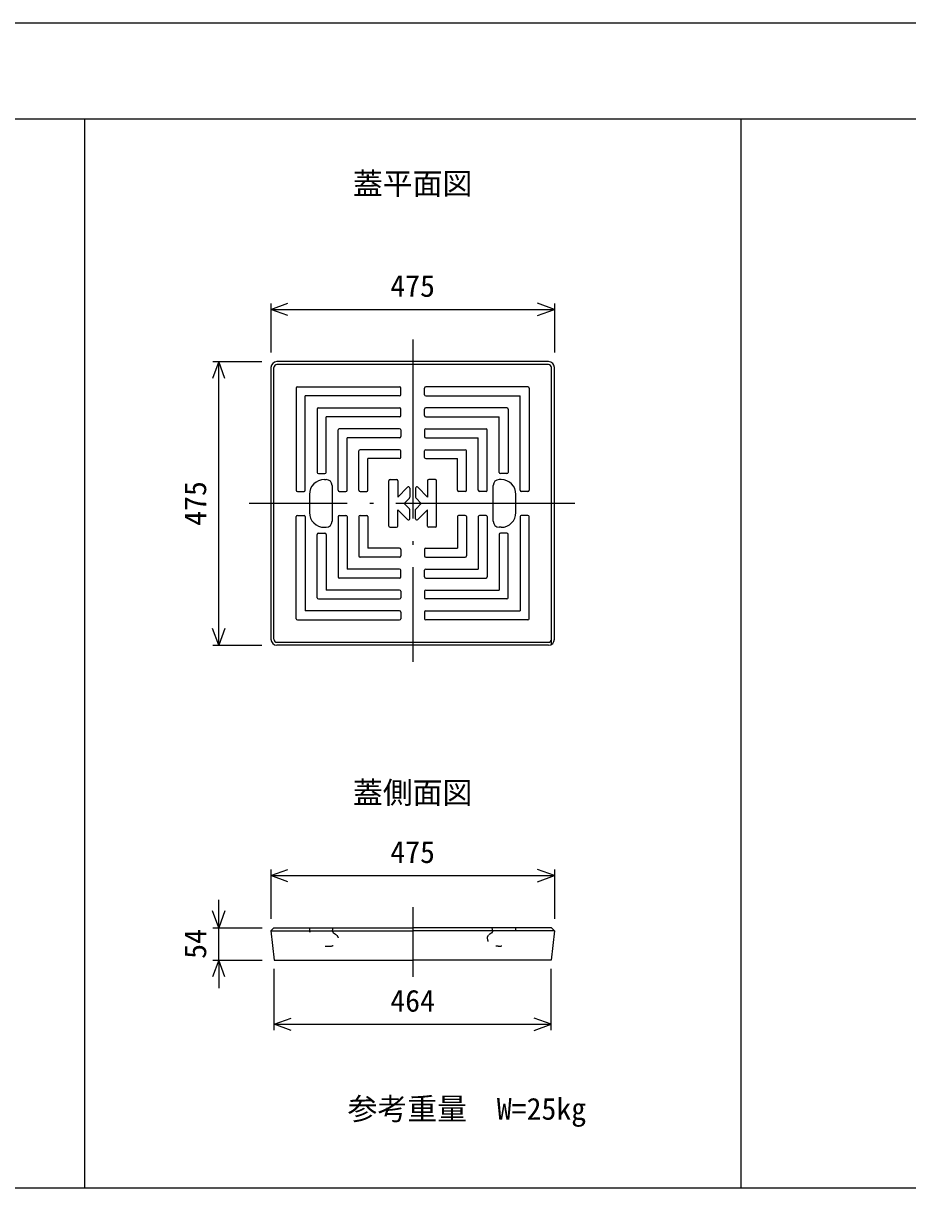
# Model space of a CAD drawing. Units: millimetres, scale not verified. Extents: x 12 to 21012, y 0 to 14850.
# Drawn here: x 4660 to 6142, y 3323 to 5273 of the extents above; entities that cross this region are included whole.
import ezdxf
from ezdxf.enums import TextEntityAlignment as Align

# ---------------------------------------------------------------- set-up
doc = ezdxf.new("R2010")
doc.units = ezdxf.units.MM
doc.header["$LTSCALE"] = 25
doc.linetypes.add('DOTTED', pattern=[1.75, 0.25, -1.5])
doc.linetypes.add('LONG_DASHED_DOTTED', pattern=[15.25, 12, -1.5, 0.25, -1.5])
for name, color, linetype, lineweight in [('CENTER', 7, 'LONG_DASHED_DOTTED', 25), ('DIM', 7, 'Continuous', 25), ('OUTLINE', 3, 'Continuous', 25), ('OUTLINE2', 4, 'DOTTED', 25), ('TXT', 7, 'Continuous', 25)]:
    doc.layers.add(name, color=color, linetype=linetype, lineweight=lineweight)
doc.styles.add('ＭＳ ゴシック', font='')
doc.styles.get('ＭＳ ゴシック').set_extended_font_data('MS Gothic')

msp = doc.modelspace()

# ---------------------------------------------------------------- linework, layer by layer
at = {"layer": 'CENTER'}
for p, q in [((5312.5, 4743.01), (5312.5, 4203.48)), ((5584.23, 4468.52), (5038.41, 4468.52)), ((5312.5, 3792.4), (5312.5, 3675.57))]:
    msp.add_line(p, q, dxfattribs=at)
at = {"layer": 'DIM'}
for p, q in [((5075, 4793.52), (5103.19, 4803.78)), ((5075, 4803.52), (5075, 4721.02)), ((5550, 4793.52), (5521.81, 4803.78)), ((5550, 4803.52), (5550, 4721.02)), ((5075, 4793.52), (5550, 4793.52)), ((5103.19, 4783.26), (5075, 4793.52)), ((5521.81, 4783.26), (5550, 4793.52)), ((4987.5, 4706.02), (4977.24, 4677.83)), ((4977.5, 4706.02), (5060, 4706.02)), ((4987.5, 4231.02), (4987.5, 4706.02)), ((4997.76, 4677.83), (4987.5, 4706.02)), ((4987.5, 4231.02), (4977.24, 4259.21)), ((4997.76, 4259.21), (4987.5, 4231.02)), ((4977.5, 4231.02), (5060, 4231.02)), ((5075, 3845.34), (5103.19, 3855.6)), ((5075, 3855.34), (5075, 3772.84)), ((5075, 3845.34), (5550, 3845.34)), ((5103.19, 3835.08), (5075, 3845.34)), ((5550, 3845.34), (5521.81, 3855.6)), ((5521.81, 3835.08), (5550, 3845.34)), ((5550, 3855.34), (5550, 3772.84)), ((4987.5, 3757.84), (4987.5, 3804.79)), ((4987.5, 3757.84), (4977.24, 3786.03)), ((4997.76, 3786.03), (4987.5, 3757.84)), ((4977.5, 3757.84), (5060.5, 3757.84)), ((4987.5, 3703.84), (4987.5, 3757.84)), ((4987.5, 3703.84), (4977.24, 3675.65)), ((4977.5, 3703.84), (5060.5, 3703.84)), ((4997.76, 3675.65), (4987.5, 3703.84)), ((4987.5, 3703.84), (4987.5, 3656.89)), ((5080.5, 3586.34), (5080.5, 3688.84)), ((5544.5, 3586.34), (5544.5, 3688.84)), ((5080.5, 3596.34), (5108.69, 3606.6)), ((5080.5, 3596.34), (5544.5, 3596.34)), ((5108.69, 3586.08), (5080.5, 3596.34)), ((5544.5, 3596.34), (5516.31, 3606.6)), ((5516.31, 3586.08), (5544.5, 3596.34))]:
    msp.add_line(p, q, dxfattribs=at)
at = {"layer": 'OUTLINE'}
for p, q in [((5540, 4706.02), (5085, 4706.02)), ((5540, 4701.02), (5085, 4701.02)), ((5075, 4696.02), (5075, 4241.02)), ((5080, 4241.02), (5080, 4696.02)), ((5545, 4232.36), (5545, 4696.02)), ((5550, 4241.02), (5550, 4696.02)), ((5117.5, 4661.52), (5117.5, 4490.52)), ((5119.5, 4663.52), (5290.5, 4663.52)), ((5292.5, 4650.52), (5292.5, 4661.52)), ((5332.5, 4650.52), (5332.5, 4661.52)), ((5505.5, 4663.52), (5334.5, 4663.52)), ((5507.5, 4661.52), (5507.5, 4490.52)), ((5290.5, 4648.52), (5132.5, 4648.52)), ((5132.5, 4490.52), (5132.5, 4648.52)), ((5334.5, 4648.52), (5492.5, 4648.52)), ((5492.5, 4490.52), (5492.5, 4648.52)), ((5152.5, 4626.52), (5152.5, 4520.52)), ((5154.5, 4628.52), (5290.5, 4628.52)), ((5292.5, 4615.52), (5292.5, 4626.52)), ((5332.5, 4615.52), (5332.5, 4626.52)), ((5470.5, 4628.52), (5334.5, 4628.52)), ((5472.5, 4626.52), (5472.5, 4520.52)), ((5290.5, 4613.52), (5167.5, 4613.52)), ((5167.5, 4520.52), (5167.5, 4613.52)), ((5334.5, 4613.52), (5457.5, 4613.52)), ((5457.5, 4520.52), (5457.5, 4613.52)), ((5187.5, 4490.52), (5187.5, 4591.52)), ((5290.59, 4593.52), (5189.5, 4593.52)), ((5292.5, 4591.52), (5292.5, 4580.52)), ((5332.5, 4591.52), (5332.5, 4580.52)), ((5334.41, 4593.52), (5435.5, 4593.52)), ((5437.5, 4490.52), (5437.5, 4591.52)), ((5202.5, 4490.52), (5202.5, 4578.52)), ((5290.5, 4578.52), (5202.5, 4578.52)), ((5334.5, 4578.52), (5422.5, 4578.52)), ((5422.5, 4490.52), (5422.5, 4578.52)), ((5222.5, 4490.52), (5222.5, 4556.52)), ((5290.5, 4558.52), (5224.5, 4558.52)), ((5237.5, 4490.52), (5237.5, 4543.52)), ((5290.5, 4543.52), (5237.5, 4543.52)), ((5292.5, 4545.52), (5292.5, 4556.52)), ((5332.5, 4545.52), (5332.5, 4556.52)), ((5334.5, 4558.52), (5400.5, 4558.52)), ((5334.5, 4543.52), (5387.5, 4543.52)), ((5387.5, 4490.52), (5387.5, 4543.52)), ((5402.5, 4490.52), (5402.5, 4556.52)), ((5154.5, 4518.52), (5165.5, 4518.52)), ((5164.5, 4508.52), (5167.5, 4508.52)), ((5272.5, 4430.52), (5272.5, 4506.52)), ((5274.5, 4508.52), (5285.5, 4508.52)), ((5287.5, 4506.52), (5287.5, 4479.12)), ((5337.5, 4506.52), (5337.5, 4479.12)), ((5350.5, 4508.52), (5339.5, 4508.52)), ((5352.5, 4430.52), (5352.5, 4506.52)), ((5460.5, 4508.52), (5457.5, 4508.52)), ((5470.5, 4518.52), (5459.5, 4518.52)), ((5119.5, 4488.52), (5130.5, 4488.52)), ((5177.5, 4498.52), (5177.5, 4438.52)), ((5189.5, 4488.52), (5200.5, 4488.52)), ((5224.5, 4488.52), (5235.5, 4488.52)), ((5304.09, 4495.71), (5287.5, 4479.12)), ((5307.5, 4494.29), (5307.5, 4478.74)), ((5317.5, 4494.29), (5317.5, 4478.74)), ((5320.91, 4495.71), (5337.5, 4479.12)), ((5400.5, 4488.52), (5389.5, 4488.52)), ((5435.5, 4488.52), (5424.5, 4488.52)), ((5447.5, 4438.52), (5447.5, 4498.52)), ((5505.5, 4488.52), (5494.5, 4488.52)), ((5139.5, 4483.52), (5139.5, 4453.52)), ((5306.91, 4477.32), (5298.11, 4468.52)), ((5306.91, 4459.71), (5298.11, 4468.52)), ((5318.09, 4477.32), (5326.89, 4468.52)), ((5318.09, 4459.71), (5326.89, 4468.52)), ((5485.5, 4453.52), (5485.5, 4483.52)), ((5117.5, 4275.52), (5117.5, 4446.52)), ((5119.5, 4448.52), (5130.5, 4448.52)), ((5132.5, 4446.52), (5132.5, 4288.52)), ((5187.5, 4446.52), (5187.5, 4345.52)), ((5189.5, 4448.52), (5200.5, 4448.52)), ((5202.5, 4446.52), (5202.5, 4358.52)), ((5222.5, 4446.52), (5222.5, 4380.52)), ((5224.5, 4448.52), (5235.5, 4448.52)), ((5237.5, 4446.52), (5237.5, 4393.52)), ((5287.5, 4430.52), (5287.5, 4457.91)), ((5304.09, 4441.32), (5287.5, 4457.91)), ((5307.5, 4442.74), (5307.5, 4458.29)), ((5317.5, 4442.74), (5317.5, 4458.29)), ((5320.91, 4441.32), (5337.5, 4457.91)), ((5337.5, 4430.52), (5337.5, 4457.91)), ((5387.5, 4446.52), (5387.5, 4393.52)), ((5400.5, 4448.52), (5389.5, 4448.52)), ((5402.5, 4446.52), (5402.5, 4380.52)), ((5422.5, 4446.52), (5422.5, 4358.52)), ((5435.5, 4448.52), (5424.5, 4448.52)), ((5437.5, 4446.52), (5437.5, 4345.52)), ((5492.5, 4446.52), (5492.5, 4288.52)), ((5505.5, 4448.52), (5494.5, 4448.52)), ((5507.5, 4275.52), (5507.5, 4446.52)), ((5164.5, 4428.52), (5167.5, 4428.52)), ((5274.5, 4428.52), (5285.5, 4428.52)), ((5350.5, 4428.52), (5339.5, 4428.52)), ((5460.5, 4428.52), (5457.5, 4428.52)), ((5152.5, 4310.52), (5152.5, 4416.52)), ((5154.5, 4418.52), (5165.5, 4418.52)), ((5167.5, 4416.52), (5167.5, 4323.52)), ((5457.5, 4416.52), (5457.5, 4323.52)), ((5470.5, 4418.52), (5459.5, 4418.52)), ((5472.5, 4310.52), (5472.5, 4416.52)), ((5290.5, 4393.52), (5237.5, 4393.52)), ((5292.5, 4391.52), (5292.5, 4380.52)), ((5332.5, 4391.52), (5332.5, 4380.52)), ((5334.5, 4393.52), (5387.5, 4393.52)), ((5290.5, 4378.52), (5224.5, 4378.52)), ((5334.5, 4378.52), (5400.5, 4378.52)), ((5290.5, 4358.52), (5202.5, 4358.52)), ((5292.5, 4345.52), (5292.5, 4356.52)), ((5332.5, 4345.52), (5332.5, 4356.52)), ((5334.5, 4358.52), (5422.5, 4358.52)), ((5290.59, 4343.52), (5189.5, 4343.52)), ((5334.41, 4343.52), (5435.5, 4343.52)), ((5290.5, 4323.52), (5167.5, 4323.52)), ((5292.5, 4321.52), (5292.5, 4310.52)), ((5332.5, 4321.52), (5332.5, 4310.52)), ((5334.5, 4323.52), (5457.5, 4323.52)), ((5154.5, 4308.52), (5290.5, 4308.52)), ((5470.5, 4308.52), (5334.5, 4308.52)), ((5119.5, 4273.52), (5290.5, 4273.52)), ((5290.5, 4288.52), (5132.5, 4288.52)), ((5292.5, 4286.52), (5292.5, 4275.52)), ((5332.5, 4286.52), (5332.5, 4275.52)), ((5334.5, 4288.52), (5492.5, 4288.52)), ((5505.5, 4273.52), (5334.5, 4273.52)), ((5085, 4236.02), (5540, 4236.02)), ((5540, 4231.02), (5085, 4231.02)), ((5080, 3757.84), (5075, 3752.84)), ((5075, 3752.84), (5080.5, 3703.84)), ((5075, 3752.84), (5312.5, 3752.84)), ((5080, 3757.84), (5312.5, 3757.84)), ((5545, 3757.84), (5312.5, 3757.84)), ((5550, 3752.84), (5312.5, 3752.84)), ((5550, 3752.84), (5544.5, 3703.84)), ((5545, 3757.84), (5550, 3752.84)), ((5080.5, 3703.84), (5312.5, 3703.84)), ((5544.5, 3703.84), (5312.5, 3703.84))]:
    msp.add_line(p, q, dxfattribs=at)
for centre, radius, start, end in [((5085, 4696.02), 10, 90, 180), ((5085, 4696.02), 5, 90, 180), ((5540, 4696.02), 10, 0, 90), ((5540, 4696.02), 5, 0, 90), ((5119.5, 4661.52), 2, 90, 180), ((5290.5, 4661.52), 2, 0, 90), ((5334.5, 4661.52), 2, 90, 180), ((5505.5, 4661.52), 2, 0, 90), ((5290.5, 4650.52), 2, 270, 0), ((5334.5, 4650.52), 2, 180, 270), ((5154.5, 4626.52), 2, 90, 180), ((5290.5, 4626.52), 2, 0, 90), ((5334.5, 4626.52), 2, 90, 180), ((5470.5, 4626.52), 2, 0, 90), ((5290.5, 4615.52), 2, 270, 0), ((5334.5, 4615.52), 2, 180, 270), ((5189.5, 4591.52), 2, 90, 180), ((5290.5, 4591.52), 2, 0, 90), ((5334.5, 4591.52), 2, 90, 180), ((5435.5, 4591.52), 2, 0, 90), ((5290.5, 4580.52), 2, 270, 0), ((5334.5, 4580.52), 2, 180, 270), ((5224.5, 4556.52), 2, 90, 180), ((5290.5, 4556.52), 2, 0, 90), ((5290.5, 4545.52), 2, 270, 0), ((5334.5, 4556.52), 2, 90, 180), ((5334.5, 4545.52), 2, 180, 270), ((5400.5, 4556.52), 2, 0, 90), ((5164.5, 4483.52), 25, 90, 180), ((5154.5, 4520.52), 2, 180, 270), ((5165.5, 4520.52), 2, 270, 0), ((5167.5, 4498.52), 10, 0, 90), ((5274.5, 4506.52), 2, 90, 180), ((5285.5, 4506.52), 2, 0, 90), ((5339.5, 4506.52), 2, 90, 180), ((5350.5, 4506.52), 2, 0, 90), ((5457.5, 4498.52), 10, 90, 180), ((5459.5, 4520.52), 2, 180, 270), ((5460.5, 4483.52), 25, 0, 90), ((5470.5, 4520.52), 2, 270, 0), ((5119.5, 4490.52), 2, 180, 270), ((5130.5, 4490.52), 2, 270, 0), ((5189.5, 4490.52), 2, 180, 270), ((5200.5, 4490.52), 2, 270, 0), ((5224.5, 4490.52), 2, 180, 270), ((5235.5, 4490.52), 2, 270, 0), ((5305.5, 4494.29), 2, 0, 135), ((5319.5, 4494.29), 2, 45, 180), ((5389.5, 4490.52), 2, 180, 270), ((5400.5, 4490.52), 2, 270, 0), ((5424.5, 4490.52), 2, 180, 270), ((5435.5, 4490.52), 2, 270, 0), ((5494.5, 4490.52), 2, 180, 270), ((5505.5, 4490.52), 2, 270, 0), ((5305.5, 4478.74), 2, 315, 0), ((5319.5, 4478.74), 2, 180, 225), ((5119.5, 4446.52), 2, 90, 180), ((5130.5, 4446.52), 2, 0, 90), ((5164.5, 4453.52), 25, 180, 270), ((5189.5, 4446.52), 2, 90, 180), ((5200.5, 4446.52), 2, 0, 90), ((5224.5, 4446.52), 2, 90, 180), ((5235.5, 4446.52), 2, 0, 90), ((5305.5, 4458.29), 2, 0, 45), ((5319.5, 4458.29), 2, 135, 180), ((5389.5, 4446.52), 2, 90, 180), ((5400.5, 4446.52), 2, 0, 90), ((5424.5, 4446.52), 2, 90, 180), ((5435.5, 4446.52), 2, 0, 90), ((5460.5, 4453.52), 25, 270, 0), ((5494.5, 4446.52), 2, 90, 180), ((5505.5, 4446.52), 2, 0, 90), ((5167.5, 4438.52), 10, 270, 0), ((5274.5, 4430.52), 2, 180, 270), ((5285.5, 4430.52), 2, 270, 0), ((5305.5, 4442.74), 2, 225, 0), ((5319.5, 4442.74), 2, 180, 315), ((5339.5, 4430.52), 2, 180, 270), ((5350.5, 4430.52), 2, 270, 0), ((5457.5, 4438.52), 10, 180, 270), ((5154.5, 4416.52), 2, 90, 180), ((5165.5, 4416.52), 2, 0, 90), ((5459.5, 4416.52), 2, 90, 180), ((5470.5, 4416.52), 2, 0, 90), ((5290.5, 4391.52), 2, 0, 90), ((5334.5, 4391.52), 2, 90, 180), ((5224.5, 4380.52), 2, 180, 270), ((5290.5, 4380.52), 2, 270, 0), ((5334.5, 4380.52), 2, 180, 270), ((5400.5, 4380.52), 2, 270, 0), ((5290.5, 4356.52), 2, 0, 90), ((5334.5, 4356.52), 2, 90, 180), ((5189.5, 4345.52), 2, 180, 270), ((5290.5, 4345.52), 2, 270, 0), ((5334.5, 4345.52), 2, 180, 270), ((5435.5, 4345.52), 2, 270, 0), ((5154.5, 4310.52), 2, 180, 270), ((5290.5, 4321.52), 2, 0, 90), ((5290.5, 4310.52), 2, 270, 0), ((5334.5, 4321.52), 2, 90, 180), ((5334.5, 4310.52), 2, 180, 270), ((5470.5, 4310.52), 2, 270, 0), ((5119.5, 4275.52), 2, 180, 270), ((5290.5, 4286.52), 2, 0, 90), ((5290.5, 4275.52), 2, 270, 0), ((5334.5, 4286.52), 2, 90, 180), ((5334.5, 4275.52), 2, 180, 270), ((5505.5, 4275.52), 2, 270, 0), ((5085, 4241.02), 10, 180, 270), ((5085, 4241.02), 5, 180, 270), ((5540, 4241.02), 5, 270, 0), ((5540, 4241.02), 10, 270.64275, 0)]:
    msp.add_arc(centre, radius, start, end, dxfattribs=at)
at = {"layer": 'OUTLINE2'}
for p, q in [((5139.5, 3756.84), (5139.5, 3758.04)), ((5178.26, 3753), (5179.1, 3758.04)), ((5179.65, 3749.53), (5186.06, 3744.72)), ((5445.35, 3749.53), (5438.94, 3744.72)), ((5446.74, 3753), (5445.9, 3758.04)), ((5485.5, 3756.84), (5485.5, 3758.04)), ((5169.5, 3726.84), (5173.1, 3726.84)), ((5187.5, 3741.84), (5187.5, 3741.24)), ((5437.5, 3741.84), (5437.5, 3741.24)), ((5455.5, 3726.84), (5451.9, 3726.84))]:
    msp.add_line(p, q, dxfattribs=at)
for centre, radius, start, end in [((5169.5, 3756.84), 30, 180, 270), ((5181.81, 3752.41), 3.6, 170.53768, 233.1301), ((5183.9, 3741.84), 3.6, 0, 53.1301), ((5441.1, 3741.84), 3.6, 126.8699, 180), ((5443.19, 3752.41), 3.6, 306.8699, 9.46232), ((5455.5, 3756.84), 30, 270, 0), ((5173.1, 3741.24), 14.4, 270, 0), ((5451.9, 3741.24), 14.4, 180, 270)]:
    msp.add_arc(centre, radius, start, end, dxfattribs=at)
at = {"layer": 'TXT'}
for p, q in [((8362.5, 5272.57), (2262.5, 5272.57)), ((2262.5, 5112.57), (8362.5, 5112.57)), ((4762.5, 5112.57), (4762.5, 3322.57)), ((5862.5, 5112.57), (5862.5, 3322.57)), ((2262.5, 3322.57), (8362.5, 3322.57))]:
    msp.add_line(p, q, dxfattribs=at)

# ---------------------------------------------------------------- texts
at = {"layer": 'DIM', "style": 'ＭＳ ゴシック'}
for s, p in [('475', (5275, 4803.52)), ('475', (5275, 3855.34)), ('464', (5275, 3606.34)), ('参考重量\u3000W=25kg', (5203.45, 3425.37))]:
    msp.add_text(s, height=36.66, dxfattribs=at).set_placement(p, align=Align.BOTTOM_LEFT)
for s, p in [('475', (4977.5, 4431.02)), ('54', (4977.5, 3705.84))]:
    msp.add_text(s, height=36.66, rotation=90, dxfattribs=at).set_placement(p, align=Align.BOTTOM_LEFT)
at = {"layer": 'TXT', "style": 'ＭＳ ゴシック'}
for s, p in [('蓋平面図', (5212.5, 4974.81)), ('蓋側面図', (5212.5, 3954.93))]:
    msp.add_text(s, height=36.66, dxfattribs=at).set_placement(p, align=Align.BOTTOM_LEFT)

doc.saveas('drawing.dxf')
